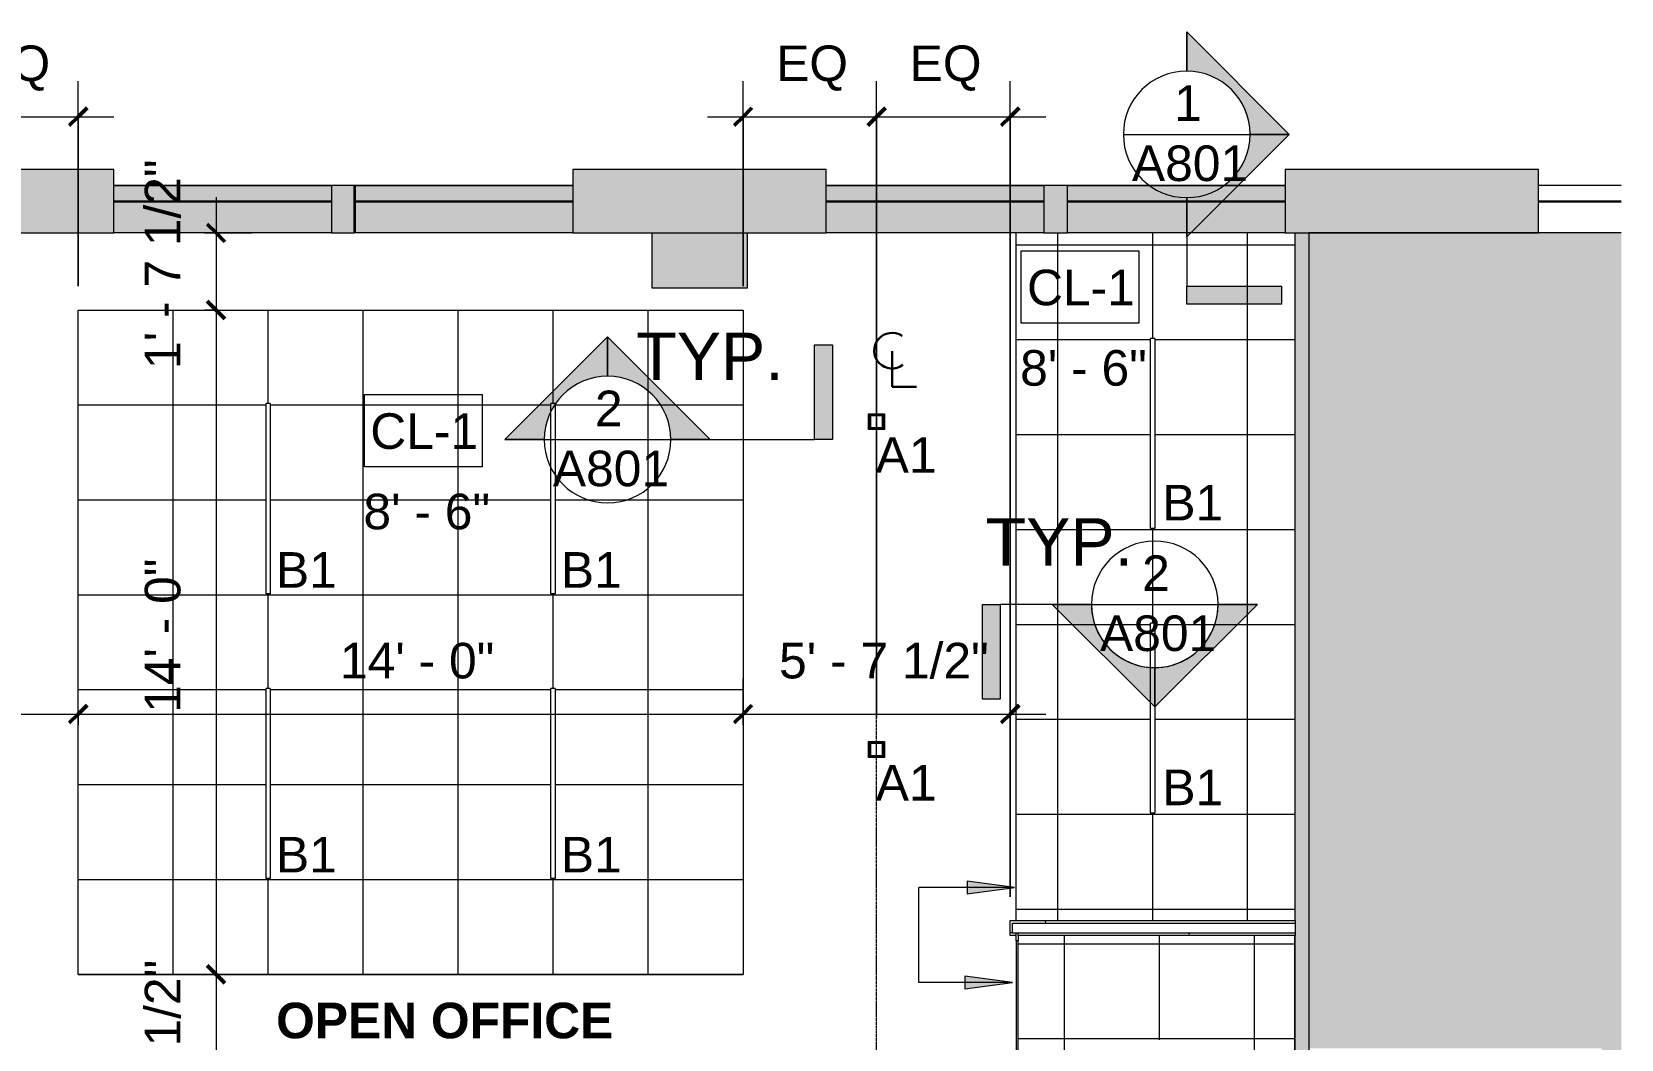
# Model space of a CAD drawing. Header units: inches. Extents: x 587 to 2050, y 1170 to 2086.
# Drawn here: x 882.3 to 1283.9, y 1831.6 to 2086.4 of the extents above; entities that cross this region are included whole.
import ezdxf

# ---------------------------------------------------------------- set-up
doc = ezdxf.new("R2010")
doc.units = ezdxf.units.IN
doc.header["$MEASUREMENT"] = 0
doc.linetypes.add('Center 1_4_', pattern=[0.53125, 0.25, -0.09375, 0.09375, -0.09375])
for name, color, linetype, lineweight in [('A-ANNO-DIMS', 211, 'Continuous', 9), ('A-ANNO-DIMS-96', 211, 'Continuous', 9), ('A-ANNO-NOTE', 131, 'Continuous', 9), ('A-AREA-IDEN', 2, 'Continuous', 9), ('A-CLNG', 13, 'Continuous', 13), ('A-CLNG-IDEN', 151, 'Continuous', 9), ('A-CLNG-PATT', 13, 'Continuous', 13), ('A-DETL', 90, 'Continuous', 9), ('A-DETL-CNTR', 5, 'Center 1_4_', 9), ('A-DETL-GENF', 92, 'Continuous', 9), ('A-WALL', 113, 'Continuous', 13), ('A-WALL-PATT', 111, 'Continuous', 13), ('E-LITE-EQPM', 33, 'Continuous', 9), ('E-LITE-EQPM-IDEN', 33, 'Continuous', 9), ('G-ANNO-SYMB', 111, 'Continuous', 9), ('G-ANNO-TEXT', 231, 'Continuous', 9), ('I-WALL', 2, 'Continuous', 13), ('S-COLS', 52, 'Continuous', 13), ('Victor Bldg - 7th Floor_LINK_dwg', 8, 'Continuous', 9), ('WINDOWS', 7, 'Continuous', 9)]:
    doc.layers.add(name, color=color, linetype=linetype, lineweight=lineweight)
doc.styles.add('Arial', font='arial.ttf', dxfattribs={"height": 9})
doc.styles.add('Swis721 Lt BT', font='swissl.ttf', dxfattribs={"height": 9})
doc.styles.add('Swis721 Lt BT_1', font='swissl.ttf', dxfattribs={"height": 12})
doc.styles.add('Swis721 Lt BT_B', font='', dxfattribs={"height": 9})
doc.styles.get('Swis721 Lt BT_B').set_extended_font_data('Swis721 Lt BT', bold=True)
doc.dimstyles.new('OTJ_-_3_32__Linear__1_2__Tolerance', dxfattribs={"dimscale": 12, "dimtxt": 9.497835, "dimasz": 0.375, "dimexe": 0.75, "dimexo": 0.5, "dimgap": 0.5, "dimtad": 1, "dimdec": 1, "dimrnd": 0.5, "dimzin": 3, "dimdsep": 46, "dimlunit": 4, "dimtxsty": 'Swis721 Lt BT', "dimblk1": 'OBLIQUE', "dimblk2": 'OBLIQUE', "dimsah": 1, "dimcen": 0.09, "dimdle": 0.75, "dimazin": 0, "dimtfac": 1, "dimtdec": 4, "dimtix": 1, "dimtmove": 0, "dimatfit": 3, "dimfxl": 1, "dimtvp": 1, "dimfrac": 2, "dimtolj": 1, "dimtzin": 0, "dimarcsym": 2})
pattern_1 = [(0, (0, 0), (30.72, 7.68), [1.267, -21.773, 1.267, -21.773, -122.88]), (0, (0, 0), (30.72, 7.68), [-46.08, 1.267, -44.813, 1.267, -21.773, -53.76]), (0, (0, 0), (30.72, 7.68), [-115.2, 1.267, -14.093, 1.267, -37.133]), (120, (11.52, 3.84), (-22.011075, 22.7643), [1.267, -21.773, 1.267, -21.773, -122.88]), (120, (11.52, 3.84), (-22.011075, 22.7643), [-46.08, 1.267, -44.813, 1.267, -21.773, -53.76]), (120, (11.52, 3.84), (-22.011075, 22.7643), [-115.2, 1.267, -14.093, 1.267, -37.133]), (240, (15.36, 19.2), (-8.708925, -30.4443), [1.267, -21.773, 1.267, -21.773, -122.88]), (240, (15.36, 19.2), (-8.708925, -30.4443), [-46.08, 1.267, -44.813, 1.267, -21.773, -53.76]), (240, (15.36, 19.2), (-8.708925, -30.4443), [-115.2, 1.267, -14.093, 1.267, -37.133])]

# ---------------------------------------------------------------- blocks, each defined once
blk = doc.blocks.new('Concrete-Rectangular-Column - 24_ x 24_-6972613-REFLECTED CEILING PLAN')
at = {"layer": 'S-COLS', "lineweight": 9}
blk.add_hatch(color=7, dxfattribs=at).paths.add_polyline_path([(-12, -12), (12, -12), (12, 2), (-12, 2), (-12, -11.37)], flags=0)
at = {"layer": 'S-COLS', "color": 8, "lineweight": 20}
for p, q in [((-12, -12), (-12, 2)), ((12, 2), (12, -12)), ((12, -12), (-12, -12))]:
    blk.add_line(p, q, dxfattribs=at)
blk = doc.blocks.new('Victor Bldg - 7th Floor_LINK_dwg-6972240-REFLECTED CEILING PLAN')
at = {"layer": 'WINDOWS'}
for p, q in [((958, 2047.5), (903, 2047.5)), ((1019, 2047.5), (963.75, 2047.5)), ((1138, 2047.5), (1083, 2047.5)), ((1199, 2047.5), (1144, 2047.5)), ((1283.91, 2047.5), (1263, 2047.5)), ((958, 2043.5), (903, 2043.5)), ((958, 2043.25), (903, 2043.25)), ((1019, 2043.5), (964, 2043.5)), ((1019, 2043.25), (964, 2043.25)), ((1138, 2043.5), (1083, 2043.5)), ((1138, 2043.25), (1083, 2043.25)), ((1199, 2043.5), (1144, 2043.5)), ((1199, 2043.25), (1144, 2043.25)), ((1283.91, 2043.5), (1263, 2043.5)), ((1283.91, 2043.25), (1263, 2043.25)), ((958, 2035.5), (903, 2035.5)), ((1019, 2035.5), (963.75, 2035.5)), ((1138, 2035.5), (1083, 2035.5)), ((1199, 2035.5), (1144, 2035.5)), ((1283.91, 2035.5), (1263, 2035.5))]:
    blk.add_line(p, q, dxfattribs=at)
at = {"layer": 'WINDOWS', "flags": 128}
blk.add_lwpolyline([(963.75, 2047.5), (964, 2047.5), (964, 2035.5), (963.75, 2035.5)], dxfattribs=at)
blk = doc.blocks.new('L-PENDANT_FOCAL POINT 3_5 CYLINDER - L-PENDANT_FOCAL POINT 3_5 CYLINDER-7769661-REFLECTED CEILING PLAN')
at = {"layer": 'E-LITE-EQPM'}
for p, q in [((-2.02, -1.99), (-2.02, 2.01)), ((-2.02, 2.01), (1.98, 2.01)), ((1.74, 1.77), (-1.76, 1.77)), ((-1.76, 1.77), (-1.76, -1.73)), ((1.48, 1.52), (-1.51, 1.52)), ((-1.51, 1.52), (-1.51, -1.49)), ((1.48, -1.49), (1.48, 1.52)), ((1.74, -1.73), (1.74, 1.77)), ((1.98, 2.01), (1.98, -1.99)), ((1.98, -1.99), (-2.02, -1.99)), ((-1.76, -1.73), (1.74, -1.73)), ((-1.51, -1.49), (1.48, -1.49))]:
    blk.add_line(p, q, dxfattribs=at)
blk = doc.blocks.new('Lighting fixture TBLS-HX-4-15-B-U-W - TBLS-HX-4-24 - 4_-7660253-REFLECTED CEILING PLAN')
at = {"layer": 'E-LITE-EQPM'}
for p, q in [((-0.5375, 23.675), (0.5375, 23.675)), ((-0.5375, 23.675), (-0.5375, -24.325)), ((-0.46875, 23.753125), (0.46875, 23.753125)), ((-0.46875, 23.753125), (-0.46875, 23.675)), ((0.46875, 23.675), (0.46875, 23.753125)), ((0.5375, -24.325), (0.5375, 23.675)), ((0.5375, -24.325), (-0.5375, -24.325))]:
    blk.add_line(p, q, dxfattribs=at)
blk = doc.blocks.new('Centerline - Centerline-43150-REFLECTED CEILING PLAN')
at = {"layer": 'A-ANNO-NOTE', "lineweight": 30}
for p, q in [((0, 0.0259), (0, -0.0678)), ((0, -0.0678), (0.0642, -0.0678))]:
    blk.add_line(p, q, dxfattribs=at)
blk.add_arc((0, 0.0273), 0.0469, 55.7755, 308.0372, dxfattribs=at)
blk = doc.blocks.new('DIMBLOCK13-REFLECTED CEILING PLAN')
at = {"layer": 'A-ANNO-DIMS-96', "transparency": 16777216}
for p, q in [((894, 1911.02), (894, 1922.84)), ((827.09, 1918.81), (827.09, 1904.84)), ((827.09, 1913.84), (827.09, 1918.81)), ((818.09, 1913.84), (903, 1913.84)), ((894, 1913.84), (894, 1911.02))]:
    blk.add_line(p, q, dxfattribs=at)
at = {"layer": 'A-ANNO-DIMS-96', "lineweight": 50, "transparency": 16777216}
for p, q in [((827.09, 1913.84), (829.34, 1916.09)), ((894, 1913.84), (896.25, 1916.09)), ((827.09, 1913.84), (824.84, 1911.59)), ((894, 1913.84), (891.75, 1911.59))]:
    blk.add_line(p, q, dxfattribs=at)
at = {"layer": 'A-ANNO-DIMS-96', "color": 0, "transparency": 16777216, "insert": (846, 1931.85), "char_height": 9, "width": 34.9159, "attachment_point": 1, "line_spacing_factor": 1.005062, "style": 'Swis721 Lt BT'}
blk.add_mtext('5\' - 7"', dxfattribs=at)
blk = doc.blocks.new('_Oblique')
at = {"color": 0, "linetype": 'ByBlock', "lineweight": -2}
blk.add_line((-0.5, -0.5), (0.5, 0.5), dxfattribs=at)
blk = doc.blocks.new('DIMBLOCK14-REFLECTED CEILING PLAN')
at = {"layer": 'A-ANNO-DIMS-96', "transparency": 16777216}
for p, q in [((1062, 1911.02), (1062, 1922.84)), ((1129.5, 1867.63), (1129.5, 1922.84)), ((1053, 1913.84), (1138.5, 1913.84)), ((1062, 1913.84), (1062, 1911.02)), ((1129.5, 1913.84), (1129.5, 1867.63))]:
    blk.add_line(p, q, dxfattribs=at)
at = {"layer": 'A-ANNO-DIMS-96', "lineweight": 50, "transparency": 16777216}
for p, q in [((1062, 1913.84), (1064.25, 1916.09)), ((1129.5, 1913.84), (1131.75, 1916.09)), ((1062, 1913.84), (1059.75, 1911.59)), ((1129.5, 1913.84), (1127.25, 1911.59))]:
    blk.add_line(p, q, dxfattribs=at)
at = {"layer": 'A-ANNO-DIMS-96', "color": 0, "transparency": 16777216, "insert": (1071.1, 1931.85), "char_height": 9, "width": 59.1579, "attachment_point": 1, "line_spacing_factor": 1.005062, "style": 'Swis721 Lt BT'}
blk.add_mtext('5\' - 7 1/2"', dxfattribs=at)
blk = doc.blocks.new('DIMBLOCK15-REFLECTED CEILING PLAN')
at = {"layer": 'A-ANNO-DIMS-96', "transparency": 16777216}
for p, q in [((928.83, 2044.5), (928.83, 2016)), ((926.01, 2035.5), (937.83, 2035.5)), ((928.83, 2035.5), (926.01, 2035.5)), ((926.01, 2016), (937.83, 2016)), ((928.83, 2016), (926.01, 2016))]:
    blk.add_line(p, q, dxfattribs=at)
at = {"layer": 'A-ANNO-DIMS-96', "lineweight": 50, "transparency": 16777216}
for p, q in [((928.83, 2035.5), (926.58, 2037.75)), ((928.83, 2035.5), (931.08, 2033.25)), ((928.83, 2016), (926.58, 2018.25)), ((928.83, 2016), (931.08, 2013.75))]:
    blk.add_line(p, q, dxfattribs=at)
at = {"layer": 'A-ANNO-DIMS-96', "color": 0, "transparency": 16777216, "insert": (910.82, 2001.1), "char_height": 9, "width": 59.1579, "attachment_point": 1, "rotation": 90, "line_spacing_factor": 1.005062, "style": 'Swis721 Lt BT'}
blk.add_mtext('1\' - 7 1/2"', dxfattribs=at)
blk = doc.blocks.new('DIMBLOCK16-REFLECTED CEILING PLAN')
at = {"layer": 'A-ANNO-DIMS-96', "lineweight": 50, "transparency": 16777216}
for p, q in [((928.83, 2016), (926.58, 2018.25)), ((928.83, 2016), (931.08, 2013.75)), ((928.83, 1848), (926.58, 1850.25)), ((928.83, 1848), (931.08, 1845.75))]:
    blk.add_line(p, q, dxfattribs=at)
at = {"layer": 'A-ANNO-DIMS-96', "transparency": 16777216}
for p, q in [((926.01, 2016), (937.83, 2016)), ((928.83, 2016), (926.01, 2016)), ((928.83, 2016), (928.83, 1848)), ((926.01, 1848), (937.83, 1848)), ((928.83, 1848), (926.01, 1848))]:
    blk.add_line(p, q, dxfattribs=at)
at = {"layer": 'A-ANNO-DIMS-96', "color": 0, "transparency": 16777216, "insert": (910.82, 1914.14), "char_height": 9, "width": 42.8759, "attachment_point": 1, "rotation": 90, "line_spacing_factor": 1.005062, "style": 'Swis721 Lt BT'}
blk.add_mtext('14\' - 0"', dxfattribs=at)
blk = doc.blocks.new('DIMBLOCK17-REFLECTED CEILING PLAN')
at = {"layer": 'A-ANNO-DIMS-96', "transparency": 16777216}
for p, q in [((926.01, 1848), (937.83, 1848)), ((928.83, 1848), (926.01, 1848)), ((928.83, 1848), (928.83, 1789.75)), ((926.01, 1798.75), (937.83, 1798.75)), ((928.83, 1798.75), (926.01, 1798.75))]:
    blk.add_line(p, q, dxfattribs=at)
at = {"layer": 'A-ANNO-DIMS-96', "lineweight": 50, "transparency": 16777216}
for p, q in [((928.83, 1848), (926.58, 1850.25)), ((928.83, 1848), (931.08, 1845.75)), ((928.83, 1798.75), (926.58, 1801)), ((928.83, 1798.75), (931.08, 1796.5))]:
    blk.add_line(p, q, dxfattribs=at)
at = {"layer": 'A-ANNO-DIMS-96', "color": 0, "transparency": 16777216, "insert": (910.82, 1798.73), "char_height": 9, "width": 59.1579, "attachment_point": 1, "rotation": 90, "line_spacing_factor": 1.005062, "style": 'Swis721 Lt BT'}
blk.add_mtext('4\' - 1 1/2"', dxfattribs=at)
blk = doc.blocks.new('DIMBLOCK20-REFLECTED CEILING PLAN')
at = {"layer": 'A-ANNO-DIMS-96', "transparency": 16777216}
for p, q in [((894, 1911.02), (894, 1922.84)), ((1062, 1911.02), (1062, 1922.84)), ((885, 1913.84), (1071, 1913.84)), ((894, 1913.84), (894, 1911.02)), ((1062, 1913.84), (1062, 1911.02))]:
    blk.add_line(p, q, dxfattribs=at)
at = {"layer": 'A-ANNO-DIMS-96', "lineweight": 50, "transparency": 16777216}
for p, q in [((894, 1913.84), (896.25, 1916.09)), ((1062, 1913.84), (1064.25, 1916.09)), ((894, 1913.84), (891.75, 1911.59)), ((1062, 1913.84), (1059.75, 1911.59))]:
    blk.add_line(p, q, dxfattribs=at)
at = {"layer": 'A-ANNO-DIMS-96', "color": 0, "transparency": 16777216, "insert": (960.14, 1931.85), "char_height": 9, "width": 42.8759, "attachment_point": 1, "line_spacing_factor": 1.005062, "style": 'Swis721 Lt BT'}
blk.add_mtext('14\' - 0"', dxfattribs=at)
blk = doc.blocks.new('Drafting View - 3_32_ x 3_8_-334918-REFLECTED CEILING PLAN')
at = {"layer": 'G-ANNO-SYMB'}
blk.add_hatch(color=256, dxfattribs=at).paths.add_polyline_path([(0, 0.2495), (0, 0), (-0.0469, 0), (-0.0469, 0.2495)], flags=0)
for p, q in [((0, 0.2495), (-0.0469, 0.2495)), ((-0.0469, 0.2495), (-0.0469, 0)), ((0, 0), (0, 0.2495)), ((-0.0469, 0), (0, 0))]:
    blk.add_line(p, q, dxfattribs=at)
blk = doc.blocks.new('Drafting View - Section Head - Filled-1367765-REFLECTED CEILING PLAN')
at = {"layer": 'G-ANNO-SYMB'}
h = blk.add_hatch(color=256, dxfattribs=at)
edge = h.paths.add_edge_path(flags=0)
edge.add_line((-0.5202, 0), (-0.25, 0.2702))
edge.add_line((-0.25, 0.2702), (-0.25, 0.1667))
edge.add_arc((-0.25, 0), 0.1667, 90, 180)
edge.add_line((-0.4167, 0), (-0.5202, 0))
h = blk.add_hatch(color=256, dxfattribs=at)
edge = h.paths.add_edge_path(flags=0)
edge.add_line((0.0202, 0), (-0.0833, 0))
edge.add_arc((-0.25, 0), 0.1667, 0, 90)
edge.add_line((-0.25, 0.1667), (-0.25, 0.2702))
edge.add_line((-0.25, 0.2702), (0.0202, 0))
for p, q in [((-0.25, 0.2702), (-0.5202, 0)), ((-0.25, 0.2702), (-0.5202, 0)), ((-0.25, 0.2702), (0.0202, 0)), ((-0.25, 0.1667), (-0.25, 0.2702)), ((0.0202, 0), (-0.25, 0.2702)), ((-0.25, 0.2702), (-0.25, 0.1667)), ((-0.5202, 0), (-0.4167, 0)), ((-0.0833, 0), (0.0202, 0)), ((-0.5202, 0), (-0.4167, 0)), ((-0.4167, 0), (-0.5202, 0)), ((0.0202, 0), (-0.0833, 0)), ((-0.0833, 0), (0.0202, 0))]:
    blk.add_line(p, q, dxfattribs=at)
for start, end in [(0, 180), (360, 180), (90, 180), (0, 90), (180, 360)]:
    blk.add_arc((-0.25, 0), 0.1667, start, end, dxfattribs=at)
blk = doc.blocks.new('DIMBLOCK41-REFLECTED CEILING PLAN')
at = {"layer": 'A-ANNO-DIMS-96', "transparency": 16777216}
for p, q in [((860.55, 2002.76), (860.55, 2073.88)), ((894, 2022), (894, 2073.88)), ((860.55, 2064.88), (903, 2064.88)), ((860.55, 2064.88), (860.55, 2002.76)), ((894, 2064.88), (894, 2022))]:
    blk.add_line(p, q, dxfattribs=at)
at = {"layer": 'A-ANNO-DIMS-96', "lineweight": 50, "transparency": 16777216}
for p, q in [((860.55, 2064.88), (858.3, 2062.63)), ((860.55, 2064.88), (862.8, 2067.13)), ((894, 2064.88), (891.75, 2062.63)), ((894, 2064.88), (896.25, 2067.13))]:
    blk.add_line(p, q, dxfattribs=at)
at = {"layer": 'A-ANNO-DIMS-96', "color": 0, "transparency": 16777216, "insert": (868.76, 2082.89), "char_height": 9, "width": 20.443, "attachment_point": 1, "line_spacing_factor": 1.005062, "style": 'Swis721 Lt BT'}
blk.add_mtext('EQ', dxfattribs=at)
blk = doc.blocks.new('DIMBLOCK45-REFLECTED CEILING PLAN')
at = {"layer": 'A-ANNO-DIMS-96', "transparency": 16777216}
for p, q in [((1062, 2022), (1062, 2073.88)), ((1095.75, 1912.89), (1095.75, 2073.88)), ((1053, 2064.88), (1095.75, 2064.88)), ((1062, 2064.88), (1062, 2022)), ((1095.75, 2064.88), (1095.75, 1912.89))]:
    blk.add_line(p, q, dxfattribs=at)
at = {"layer": 'A-ANNO-DIMS-96', "lineweight": 50, "transparency": 16777216}
for p, q in [((1062, 2064.88), (1059.75, 2062.63)), ((1062, 2064.88), (1064.25, 2067.13)), ((1095.75, 2064.88), (1093.5, 2062.63)), ((1095.75, 2064.88), (1098, 2067.13))]:
    blk.add_line(p, q, dxfattribs=at)
at = {"layer": 'A-ANNO-DIMS-96', "color": 0, "transparency": 16777216, "insert": (1070.36, 2082.89), "char_height": 9, "width": 20.443, "attachment_point": 1, "line_spacing_factor": 1.005062, "style": 'Swis721 Lt BT'}
blk.add_mtext('EQ', dxfattribs=at)
blk = doc.blocks.new('DIMBLOCK46-REFLECTED CEILING PLAN')
at = {"layer": 'A-ANNO-DIMS-96', "transparency": 16777216}
for p, q in [((1095.75, 1912.89), (1095.75, 2073.88)), ((1129.5, 1867.63), (1129.5, 2073.88)), ((1095.75, 2064.88), (1138.5, 2064.88)), ((1095.75, 2064.88), (1095.75, 1912.89)), ((1129.5, 2064.88), (1129.5, 1867.63))]:
    blk.add_line(p, q, dxfattribs=at)
at = {"layer": 'A-ANNO-DIMS-96', "lineweight": 50, "transparency": 16777216}
for p, q in [((1095.75, 2064.88), (1093.5, 2062.63)), ((1095.75, 2064.88), (1098, 2067.13)), ((1129.5, 2064.88), (1127.25, 2062.63)), ((1129.5, 2064.88), (1131.75, 2067.13))]:
    blk.add_line(p, q, dxfattribs=at)
at = {"layer": 'A-ANNO-DIMS-96', "color": 0, "transparency": 16777216, "insert": (1104.11, 2082.89), "char_height": 9, "width": 20.443, "attachment_point": 1, "line_spacing_factor": 1.005062, "style": 'Swis721 Lt BT'}
blk.add_mtext('EQ', dxfattribs=at)

msp = doc.modelspace()

# ---------------------------------------------------------------- hatches: boundary and pattern name
at = {"layer": 'A-ANNO-NOTE'}
for points in [[(1130.5972, 1869.9691), (1118.5972, 1871.5489), (1118.5972, 1868.3893)], [(1130.0626, 1845.9771), (1118.0626, 1847.5569), (1118.0626, 1844.3973)]]:
    msp.add_hatch(color=256, dxfattribs=at).paths.add_polyline_path(points, flags=0)
at = {"layer": 'A-CLNG-PATT'}
h = msp.add_hatch(dxfattribs=at)
h.set_pattern_fill('FP_11', color=256, style=0, pattern_type=2)
h.set_pattern_definition([(0, (0, 0), (15.36, 3.84), [1.267, -10.253, 1.267, -10.253, -61.44]), (0, (0, 0), (15.36, 3.84), [-23.04, 1.267, -21.773, 1.267, -10.253, -26.88]), (0, (0, 0), (15.36, 3.84), [-57.6, 1.267, -6.413, 1.267, -17.933]), (120, (5.76, 1.92), (-11.0055376, 11.38215), [1.267, -10.253, 1.267, -10.253, -61.44]), (120, (5.76, 1.92), (-11.0055376, 11.38215), [-23.04, 1.267, -21.773, 1.267, -10.253, -26.88]), (120, (5.76, 1.92), (-11.0055376, 11.38215), [-57.6, 1.267, -6.413, 1.267, -17.933]), (240, (7.68, 9.6), (-4.3544624, -15.22215), [1.267, -10.253, 1.267, -10.253, -61.44]), (240, (7.68, 9.6), (-4.3544624, -15.22215), [-23.04, 1.267, -21.773, 1.267, -10.253, -26.88]), (240, (7.68, 9.6), (-4.3544624, -15.22215), [-57.6, 1.267, -6.413, 1.267, -17.933])])
h.paths.add_polyline_path([(1196.8243, 2035.5), (1199, 2035.5), (1199, 2047.5), (1144, 2047.5), (1144, 2035.5)], flags=0)
h.paths.add_polyline_path([(1138, 2035.5), (1138, 2047.5), (1083, 2047.5), (1083, 2035.5), (1131, 2035.5)], flags=0)
h.paths.add_polyline_path([(958, 2035.5), (958, 2047.5), (903, 2047.5), (903, 2035.5), (935.5633, 2035.5)], flags=0)
h.paths.add_polyline_path([(1019, 2035.5), (1019, 2047.5), (963.75, 2047.5), (963.75, 2035.5)], flags=0)
h.paths.add_polyline_path([(839, 2035.5), (839, 2047.5), (784, 2047.5), (784, 2035.5), (838.875, 2035.5)], flags=0)
h.paths.add_polyline_path([(761.3893, 2035.5), (778, 2035.5), (778, 2047.5), (723, 2047.5), (723, 2035.5)], flags=0)
h = msp.add_hatch(dxfattribs=at)
h.set_pattern_fill('FP_10', color=256, style=0, pattern_type=2)
h.set_pattern_definition([(270, (1165.5, 1936.5), (-24, -1e-15), []), (180, (1165.5, 1936.5), (3e-15, 24), [])])
h.paths.add_polyline_path([(1131, 1861.625), (1201.5, 1861.625), (1201.5, 2035.5), (1131, 2035.5), (1131, 1908.5734)], flags=0)
h.paths.add_polyline_path([(1166.0375, 1888.825), (1164.9625, 1888.825), (1164.9625, 1936.825), (1166.0375, 1936.825), (1166.0375, 1890.8307)], flags=0)
h.paths.add_polyline_path([(1166.0375, 1960.825), (1164.9625, 1960.825), (1164.9625, 2008.825), (1166.0375, 2008.825), (1166.0375, 1961.8014)], flags=0)
h = msp.add_hatch(dxfattribs=at)
h.set_pattern_fill('FP_9', color=256, style=0, pattern_type=2)
h.set_pattern_definition([(0, (966, 1968), (0, -24), []), (270, (966, 1968), (-24, -1e-15), [])])
h.paths.add_polyline_path([(1062, 1848), (1062, 2016), (894, 2016), (894, 1848), (1022.6503, 1848)], flags=0)
h.paths.add_polyline_path([(941.4625, 1872.325), (941.4625, 1920.325), (942.5375, 1920.325), (942.5375, 1872.325)], flags=0)
h.paths.add_polyline_path([(1013.4625, 1872.325), (1013.4625, 1920.325), (1014.5375, 1920.325), (1014.5375, 1872.325), (1014.4858, 1872.325)], flags=0)
h.paths.add_polyline_path([(942.5375, 1944.325), (941.4625, 1944.325), (941.4625, 1992.325), (942.5375, 1992.325), (942.5375, 1945.833)], flags=0)
h.paths.add_polyline_path([(1014.4858, 1944.325), (1013.4625, 1944.325), (1013.4625, 1992.325), (1014.5375, 1992.325), (1014.5375, 1944.325)], flags=0)
h = msp.add_hatch(dxfattribs=at)
h.set_pattern_fill('FP_6', color=256, style=0, pattern_type=2)
h.set_pattern_definition([(270, (1167.25, 1807.75), (-24, -1e-15), []), (180, (1167.25, 1807.75), (3e-15, 24), [])])
h.paths.add_polyline_path([(1131.5, 1765.0841), (1201.375, 1765.0841), (1201.375, 1857.875), (1131.5, 1857.875), (1131.5, 1795.0204)], flags=0)
h.paths.add_polyline_path([(1167.7875, 1783.425), (1166.7125, 1783.425), (1166.7125, 1831.425), (1167.7875, 1831.425), (1167.7875, 1784.3748)], flags=0)
at = {"layer": 'A-DETL-GENF'}
h = msp.add_hatch(color=7, dxfattribs=at)
h.paths.add_polyline_path([(1201.5, 2035.5), (1263, 2035.5), (1263, 2051.5), (1199, 2051.5), (1199, 2035.5)], flags=0)
h.paths.add_polyline_path([(1144, 2035.5), (1144, 2047.5), (1138, 2047.5), (1138, 2035.5)], flags=0)
h.paths.add_polyline_path([(1062, 2035.5), (1083, 2035.5), (1083, 2051.5), (1019, 2051.5), (1019, 2035.5), (1039, 2035.5)], flags=0)
h.paths.add_polyline_path([(604, 2035.5), (604, 2047.5), (598, 2047.5), (598, 2035.5)], flags=0)
h.paths.add_polyline_path([(862.2891, 2035.5), (903, 2035.5), (903, 2051.5), (839, 2051.5), (839, 2035.5), (858.7891, 2035.5)], flags=0)
h.paths.add_polyline_path([(674.3023, 2035.5), (723, 2035.5), (723, 2051.5), (659, 2051.5), (659, 2035.5), (661.0927, 2035.5)], flags=0)
h.paths.add_polyline_path([(958, 2035.5), (963.75, 2035.5), (963.75, 2047.5), (958, 2047.5), (958, 2041.8103)], flags=0)
h.paths.add_polyline_path([(784, 2035.5), (784, 2047.5), (778, 2047.5), (778, 2035.5)], flags=0)
h = msp.add_hatch(color=9, dxfattribs=at)
h.paths.add_polyline_path([(670.2318, 1170.4789), (762.1111, 1170.4789), (762.1111, 1234.8988), (657.0927, 1234.8988), (657.0927, 1243.2738), (656.3427, 1243.2738), (656.3427, 1244.7738), (657.0927, 1244.7738), (657.075, 1281.0238), (656.3427, 1281.0238), (656.3427, 1282.5238), (657.0927, 1282.5238), (657.0665, 2035.5), (587.2153, 2035.5), (587.2153, 1170.4789), (657.0927, 1170.4789)], flags=0)
h.paths.add_polyline_path([(1036, 1170.4789), (1036, 1234.5), (867.4375, 1234.5), (867.4375, 1170.4789), (977.0503, 1170.4789)], flags=0)
h.paths.add_polyline_path([(861.9375, 1170.4789), (861.9375, 1234.5), (838, 1234.5), (838, 1170.4789)], flags=0)
h.paths.add_polyline_path([(1103, 1170.4789), (1283.9113, 1170.4789), (1283.9113, 1199), (1269.625, 1199), (1269.625, 1191.4687), (1264.625, 1191.4687), (1264.625, 1199), (1248, 1199), (1248, 1191.4687), (1243, 1191.4687), (1243, 1216), (1103, 1216), (1103, 1191.75), (1098, 1191.75), (1098, 1215.5), (1042, 1215.5), (1042, 1170.4789), (1098.0625, 1170.4789)], flags=0)
h.paths.add_polyline_path([(1248, 1202.5), (1283.9113, 1202.5), (1283.9113, 1234.5), (1248, 1234.5), (1248, 1232), (1247.9375, 1232), (1247.9375, 1216), (1248, 1216)], flags=0)
h.paths.add_polyline_path([(1103, 1219.5), (1244.4375, 1219.5), (1244.4375, 1232), (1098, 1232), (1098, 1234.5), (1042, 1234.5), (1042, 1223.5), (1098.0625, 1223.5), (1098.0625, 1231.75), (1101.5625, 1231.75), (1101.5625, 1219.5)], flags=0)
h.paths.add_polyline_path([(1237.375, 1305.7804), (1283.9113, 1305.7804), (1283.9113, 1348.5304), (1238.875, 1348.5304), (1238.875, 1347.7804), (1237.375, 1347.7804), (1237.375, 1349.9054), (1236.875, 1349.9054), (1236.875, 1351.4054), (1237.375, 1351.4054), (1237.375, 1353.2804), (1238.875, 1353.2804), (1238.875, 1352.5304), (1283.9113, 1352.5304), (1283.9113, 1761.5841), (1133, 1761.5841), (1133, 1352.5304), (1199.625, 1352.5304), (1199.625, 1353.2804), (1201.125, 1353.2804), (1201.125, 1351.4054), (1201.625, 1351.4054), (1201.625, 1349.9054), (1201.125, 1349.9054), (1201.125, 1347.7804), (1199.625, 1347.7804), (1199.625, 1348.5304), (1133, 1348.5304), (1133, 1305.7804), (1237.25, 1305.7804)], flags=0)
h.paths.add_polyline_path([(1283.9113, 1765.0841), (1283.9113, 2035.5), (1205, 2035.5), (1205, 1829.3138), (1279, 1829.3138), (1279, 1828.8138), (1205, 1828.8179), (1205, 1765.0841), (1279, 1765.0841)], flags=0)
at = {"layer": 'A-WALL-PATT', "lineweight": 9}
msp.add_hatch(color=7, dxfattribs=at).paths.add_polyline_path([(1204.5, 1828.8341), (1205, 1828.8341), (1205, 2035.5), (1201.5, 2035.5), (1201.5, 1828.8341), (1202, 1828.8341)], flags=0)
h = msp.add_hatch(dxfattribs=at)
h.set_pattern_fill('FP_1', color=256, style=0, pattern_type=2)
h.set_pattern_definition(pattern_1)
h.paths.add_polyline_path([(1153.2808, 1861), (1201.5, 1861), (1201.5, 1861.625), (1129.5, 1861.625), (1129.5, 1861), (1131.5, 1861)], flags=0)
h = msp.add_hatch(dxfattribs=at)
h.set_pattern_fill('FP_1', color=256, style=0, pattern_type=2)
h.set_pattern_definition(pattern_1)
h.paths.add_polyline_path([(1201.375, 1857.875), (1201.5, 1857.875), (1201.5, 1858.5), (1131.5, 1858.5), (1131.5, 1857.875), (1196.8243, 1857.875)], flags=0)
h.paths.add_polyline_path([(1129.5, 1857.875), (1131, 1857.875), (1131, 1858.5), (1130.125, 1858.5), (1130.125, 1861), (1129.5, 1860.9945), (1129.5, 1858.5)], flags=0)

# ---------------------------------------------------------------- linework, layer by layer
at = {"layer": 'A-ANNO-NOTE'}
for p, q in [((1106.3837, 1845.9771), (1106.3837, 1869.9691)), ((1130.5972, 1869.9691), (1106.3837, 1869.9691)), ((1130.5972, 1869.9691), (1118.5972, 1871.5489)), ((1118.5972, 1871.5489), (1118.5972, 1868.3893)), ((1118.5972, 1868.3893), (1130.5972, 1869.9691)), ((1130.0626, 1845.9771), (1106.3837, 1845.9771)), ((1130.0626, 1845.9771), (1118.0626, 1847.5569)), ((1118.0626, 1847.5569), (1118.0626, 1844.3973)), ((1118.0626, 1844.3973), (1130.0626, 1845.9771))]:
    msp.add_line(p, q, dxfattribs=at)
at = {"layer": 'A-CLNG'}
for p, q in [((903, 2047.5), (958, 2047.5)), ((963.75, 2047.5), (1019, 2047.5)), ((1083, 2047.5), (1138, 2047.5)), ((1144, 2047.5), (1199, 2047.5)), ((958, 2035.5), (903, 2035.5)), ((1019, 2035.5), (963.75, 2035.5)), ((1138, 2035.5), (1083, 2035.5)), ((1131, 1861.625), (1131, 2035.5)), ((1199, 2035.5), (1144, 2035.5)), ((894, 1848), (894, 2016)), ((894, 2016), (1062, 2016)), ((1062, 2016), (1062, 1848)), ((1201.375, 1857.875), (1201.375, 1828.8341)), ((1062, 1848), (894, 1848))]:
    msp.add_line(p, q, dxfattribs=at)
at = {"layer": 'A-CLNG-IDEN', "flags": 128}
for points in [[(1132.26, 2030.9477), (1162.0191, 2030.9477), (1162.0191, 2012.6784), (1132.26, 2012.6784)], [(966.3026, 1994.6364), (996.0617, 1994.6364), (996.0617, 1976.3671), (966.3026, 1976.3671)]]:
    msp.add_lwpolyline(points, close=True, dxfattribs=at)
at = {"layer": 'A-DETL'}
for p, q in [((903, 2051.5), (839, 2051.5)), ((903, 2035.5), (903, 2051.5)), ((1083, 2051.5), (1019, 2051.5)), ((1019, 2051.5), (1019, 2035.5)), ((1083, 2035.5), (1083, 2051.5)), ((1263, 2051.5), (1199, 2051.5)), ((1199, 2051.5), (1199, 2035.5)), ((1263, 2035.5), (1263, 2051.5)), ((963.75, 2047.5), (958, 2047.5)), ((958, 2047.5), (958, 2035.5)), ((963.75, 2035.5), (963.75, 2047.5)), ((1144, 2047.5), (1138, 2047.5)), ((1138, 2047.5), (1138, 2035.5)), ((1144, 2035.5), (1144, 2047.5)), ((839, 2035.5), (903, 2035.5)), ((958, 2035.5), (963.75, 2035.5)), ((1019, 2035.5), (1083, 2035.5)), ((1138, 2035.5), (1144, 2035.5)), ((1199, 2035.5), (1263, 2035.5)), ((1283.9113, 2035.5), (1205, 2035.5)), ((1205, 2035.5), (1205, 1761.5841))]:
    msp.add_line(p, q, dxfattribs=at)
at = {"layer": 'A-DETL-CNTR'}
msp.add_line((1095.75, 1598), (1095.75, 2000), dxfattribs=at)
at = {"layer": 'A-WALL'}
for p, q in [((1130.125, 1858.5), (1130.125, 1861)), ((1130.125, 1861), (1201.5, 1861)), ((1201.5, 1861.625), (1201.5, 1857.875)), ((1130.125, 1858.5), (1201.5, 1858.5)), ((1131, 1857.875), (1131, 1858.5)), ((1131.5, 1857.875), (1131.5, 1858.5))]:
    msp.add_line(p, q, dxfattribs=at)
at = {"layer": 'G-ANNO-SYMB'}
for p, q in [((1158.1029, 2060.4213), (1190.1029, 2060.4213)), ((1174.1029, 2036.4213), (1174.1029, 2022.0239)), ((1011.7691, 1983.2482), (1043.7691, 1983.2482)), ((1051.7691, 1983.2482), (1080.084, 1983.2482)), ((1142.0378, 1941.5802), (1127.0144, 1941.5802)), ((1150.0378, 1941.5802), (1182.0378, 1941.5802))]:
    msp.add_line(p, q, dxfattribs=at)
at = {"layer": 'I-WALL', "color": 8, "lineweight": 20}
for p, q in [((1201.5, 1861.625), (1201.5, 2035.5)), ((1205, 2035.5), (1205, 1829.3138)), ((1201.5, 1828.8341), (1201.5, 1857.875))]:
    msp.add_line(p, q, dxfattribs=at)
at = {"layer": 'I-WALL'}
for p, q in [((1129.5, 1857.875), (1129.5, 1861.625)), ((1129.5, 1861.625), (1201.5, 1861.625)), ((1131, 1857.875), (1129.5, 1857.875)), ((1131, 1856.5), (1131, 1857.875)), ((1131.5, 1856.5), (1131, 1856.5)), ((1131.5, 1857.875), (1131.5, 1856.5)), ((1201.5, 1857.875), (1131.5, 1857.875))]:
    msp.add_line(p, q, dxfattribs=at)
at = {"layer": 'I-WALL', "lineweight": 9}
for p, q in [((1131, 1856.5), (1131, 1820.5)), ((1131.5, 1820.5), (1131.5, 1856.5))]:
    msp.add_line(p, q, dxfattribs=at)

# ---------------------------------------------------------------- block references
at = {"layer": 'A-ANNO-NOTE', "xscale": 96, "yscale": 96, "zscale": 96}
msp.add_blockref('Centerline - Centerline-43150-REFLECTED CEILING PLAN', (1099.6434, 2003.1095), dxfattribs=at)
at = {"layer": 'E-LITE-EQPM', "extrusion": (0, 0, -1), "rotation": 180}
for p in [(-1165.5, 1984.5), (-942, 1968), (-1014, 1968), (-1165.5, 1912.5), (-942, 1896), (-1014, 1896)]:
    msp.add_blockref('Lighting fixture TBLS-HX-4-15-B-U-W - TBLS-HX-4-24 - 4_-7660253-REFLECTED CEILING PLAN', p, dxfattribs=at)
at = {"layer": 'E-LITE-EQPM'}
for p in [(1095.75, 1987.75), (1095.75, 1904.875)]:
    msp.add_blockref('L-PENDANT_FOCAL POINT 3_5 CYLINDER - L-PENDANT_FOCAL POINT 3_5 CYLINDER-7769661-REFLECTED CEILING PLAN', p, dxfattribs=at)
at = {"layer": 'G-ANNO-SYMB', "xscale": 95.99999999999994, "yscale": 95.99999999999994, "zscale": 95.99999999999994}
for p, rotation in [((1174.1029, 2036.4213), 269.9999999999996), ((1142.0378, 1941.5802), 180)]:
    msp.add_blockref('Drafting View - Section Head - Filled-1367765-REFLECTED CEILING PLAN', p, dxfattribs=dict(at, rotation=rotation))
at = {"layer": 'G-ANNO-SYMB', "extrusion": (0, 0, -1), "xscale": 95.99999999999994, "yscale": 95.99999999999994, "zscale": 95.99999999999994}
for p, rotation in [((-1174.1029, 2022.0239), 90.00000000000053), ((-1127.0144, 1941.5802), 180)]:
    msp.add_blockref('Drafting View - 3_32_ x 3_8_-334918-REFLECTED CEILING PLAN', p, dxfattribs=dict(at, rotation=rotation))
at = {"layer": 'G-ANNO-SYMB', "xscale": 95.99999999999994, "yscale": 95.99999999999994, "zscale": 95.99999999999994}
msp.add_blockref('Drafting View - Section Head - Filled-1367765-REFLECTED CEILING PLAN', (1051.7691, 1983.2482), dxfattribs=at)
at = {"layer": 'G-ANNO-SYMB', "extrusion": (0, 0, -1), "xscale": 95.99999999999994, "yscale": 95.99999999999994, "zscale": 95.99999999999994}
msp.add_blockref('Drafting View - 3_32_ x 3_8_-334918-REFLECTED CEILING PLAN', (-1080.084, 1983.2482), dxfattribs=at)
at = {"layer": 'S-COLS', "lineweight": 9}
msp.add_blockref('Concrete-Rectangular-Column - 24_ x 24_-6972613-REFLECTED CEILING PLAN', (1051, 2033.5), dxfattribs=at)
at = {"layer": 'Victor Bldg - 7th Floor_LINK_dwg', "color": 7}
msp.add_blockref('Victor Bldg - 7th Floor_LINK_dwg-6972240-REFLECTED CEILING PLAN', (0, 0), dxfattribs=at)

# ---------------------------------------------------------------- texts
at = {"layer": 'A-AREA-IDEN', "insert": (944.0061, 1840.8522), "char_height": 9, "width": 102.111, "attachment_point": 1, "style": 'Swis721 Lt BT_B'}
msp.add_mtext('OPEN OFFICE', dxfattribs=at)
at = {"layer": 'A-CLNG-IDEN', "char_height": 9, "attachment_point": 1, "style": 'Swis721 Lt BT'}
for s, insert, width in [('CL-1', (1133.76, 2026.1977), 32.118), ('8\' - 6"', (1132.0214, 2005.8685), 36.36), ('CL-1', (967.8026, 1989.8864), 32.118), ('8\' - 6"', (966.064, 1969.5573), 36.36)]:
    msp.add_mtext(s, dxfattribs=dict(at, insert=insert, width=width))
at = {"layer": 'E-LITE-EQPM-IDEN', "char_height": 9, "width": 18.786, "attachment_point": 1, "style": 'Arial'}
for s, insert in [('A1', (1095.5417, 1983.8423)), ('B1', (1167.9703, 1971.7954)), ('B1', (943.9737, 1954.788)), ('B1', (1015.9737, 1954.788)), ('A1', (1095.5417, 1900.9673)), ('B1', (1167.9703, 1899.7954)), ('B1', (943.9737, 1882.788)), ('B1', (1015.9737, 1882.788))]:
    msp.add_mtext(s, dxfattribs=dict(at, insert=insert))
at = {"layer": 'G-ANNO-SYMB', "char_height": 9, "attachment_point": 1, "style": 'Swis721 Lt BT'}
for s, insert, width in [('1', (1170.9142, 2072.797), 8.181), ('A801', (1160.2748, 2057.6121), 33.936), ('2', (1024.5804, 1995.6239), 8.181), ('A801', (1013.941, 1980.439), 33.936), ('2', (1162.8491, 1953.956), 8.181), ('A801', (1152.2097, 1938.771), 33.936)]:
    msp.add_mtext(s, dxfattribs=dict(at, insert=insert, width=width))
at = {"layer": 'G-ANNO-TEXT', "color": 7, "char_height": 12, "width": 39.996, "attachment_point": 1, "style": 'Swis721 Lt BT_1'}
for insert in [(1035.0123, 2010.3017), (1123.3071, 1963.3545)]:
    msp.add_mtext('TYP.', dxfattribs=dict(at, insert=insert))

# ---------------------------------------------------------------- dimensions: what is measured, and where the dimension line sits
at = {"layer": 'A-ANNO-DIMS'}
for base, p1, p2, override, picture, middle in [((894, 2064.877), (860.5464, 1996.7613), (894, 2016), {"dimpost": '<>', "dimfxl": 38.59112}, 'DIMBLOCK41-REFLECTED CEILING PLAN', (877.2732, 2075.8261)), ((1095.75, 2064.877), (1062, 2016), (1095.75, 1906.8863), {"dimpost": '<>', "dimfxl": 114.214135}, 'DIMBLOCK45-REFLECTED CEILING PLAN', (1078.875, 2075.8261)), ((1129.5, 2064.877), (1095.75, 1906.8863), (1129.5, 1861.625), {"dimpost": '<>', "dimfxl": 56.459233}, 'DIMBLOCK46-REFLECTED CEILING PLAN', (1112.625, 2075.8261))]:
    dim = msp.add_linear_dim(base=base, p1=p1, p2=p2, text='EQ', dimstyle='OTJ_-_3_32__Linear__1_2__Tolerance', override=override, dxfattribs=at)
    dim.commit()
    dim.dimension.update_dxf_attribs({"geometry": picture, "text_midpoint": middle})
for base, p1, p2, override, picture, middle in [((928.8317, 2016), (932.0136, 2035.5), (932.0136, 2016), {"dimpost": '<>', "dimfxl": 19.5}, 'DIMBLOCK15-REFLECTED CEILING PLAN', (917.6901, 2025.75)), ((928.8317, 1848), (932.0136, 2016), (932.0136, 1848), {"dimpost": '<>', "dimfxl": 168}, 'DIMBLOCK16-REFLECTED CEILING PLAN', (918.2064, 1932)), ((928.8316672778, 1798.75), (932.0136477932, 1848), (932.0136477932, 1798.75), {"dimpost": '<>', "dimfxl": 49.25}, 'DIMBLOCK17-REFLECTED CEILING PLAN', (917.6901196034, 1823.375))]:
    dim = msp.add_linear_dim(base=base, p1=p1, p2=p2, angle=90, dimstyle='OTJ_-_3_32__Linear__1_2__Tolerance', override=override, dxfattribs=at)
    dim.commit()
    dim.dimension.update_dxf_attribs({"geometry": picture, "text_midpoint": middle})
for base, p1, p2, override, picture, middle in [((1062, 1913.8351), (894, 1917.0171), (1062, 1917.0171), {"dimpost": '<>', "dimfxl": 168}, 'DIMBLOCK20-REFLECTED CEILING PLAN', (978, 1924.4604)), ((1129.5, 1913.8351), (1062, 1917.0171), (1129.5, 1861.625), {"dimpost": '<>', "dimfxl": 87.318597}, 'DIMBLOCK14-REFLECTED CEILING PLAN', (1095.75, 1924.9767)), ((894, 1913.8351), (827.0927, 1912.8125), (894, 1917.0171), {"dimpost": '<>', "dimfxl": 67.039256}, 'DIMBLOCK13-REFLECTED CEILING PLAN', (860.5464, 1924.4604))]:
    dim = msp.add_linear_dim(base=base, p1=p1, p2=p2, dimstyle='OTJ_-_3_32__Linear__1_2__Tolerance', override=override, dxfattribs=at)
    dim.commit()
    dim.dimension.update_dxf_attribs({"geometry": picture, "text_midpoint": middle})

doc.saveas('drawing.dxf')
